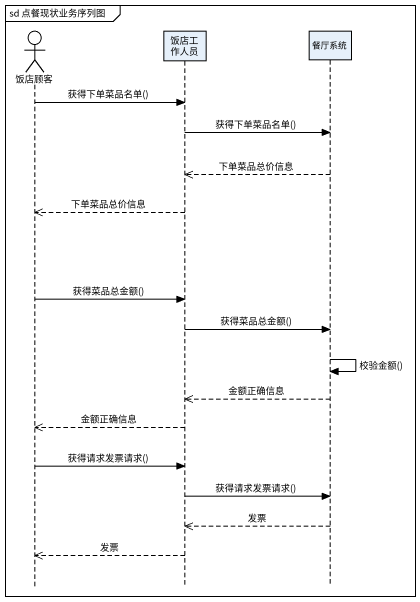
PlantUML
@startuml
mainframe sd 点餐现状业务序列图
hide footbox
actor 饭店顾客
participant 饭店工作人员
participant 餐厅系统

饭店顾客 -> 饭店工作人员 : 获得下单菜品名单()
饭店工作人员 -> 餐厅系统 : 获得下单菜品名单()
餐厅系统 -->> 饭店工作人员 : 下单菜品总价信息
饭店工作人员 -->> 饭店顾客 : 下单菜品总价信息
饭店顾客 -> 饭店工作人员 : 获得菜品总金额()
饭店工作人员 -> 餐厅系统 : 获得菜品总金额()
餐厅系统 -> 餐厅系统 : 校验金额()
餐厅系统 -->> 饭店工作人员 : 金额正确信息
饭店工作人员 -->> 饭店顾客 : 金额正确信息
饭店顾客 -> 饭店工作人员 : 获得请求发票请求()
饭店工作人员 -> 餐厅系统 : 获得请求发票请求()
餐厅系统 -->> 饭店工作人员 : 发票
饭店工作人员 -->> 饭店顾客 : 发票
@enduml
